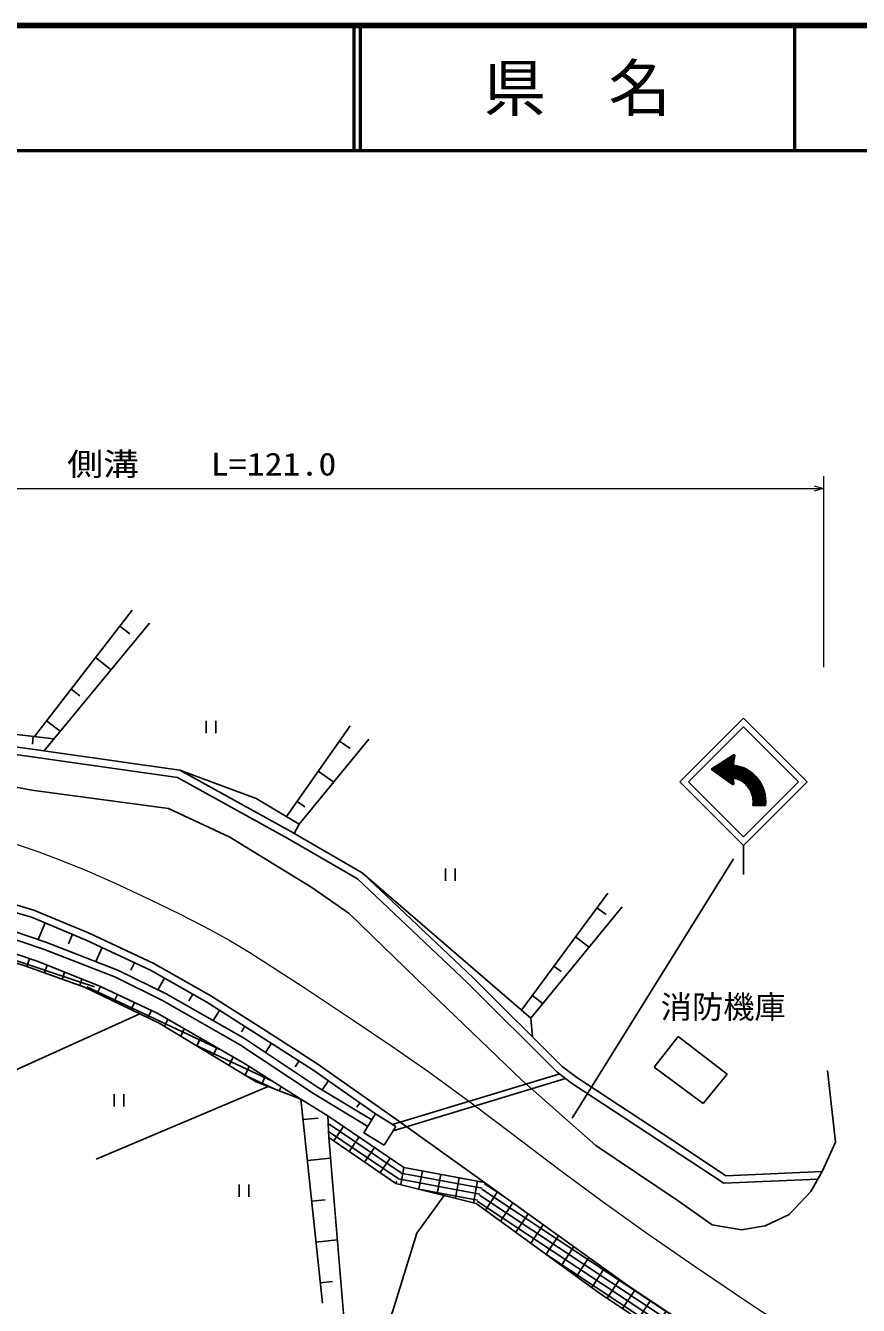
# Model space of a CAD drawing. Units: millimetres, scale not verified. Extents: x 40000 to 680000, y 20000 to 380000.
# Drawn here: x 271496 to 338123, y 277571 to 380000 of the extents above; entities that cross this region are included whole.
import ezdxf
from ezdxf.enums import TextEntityAlignment as Align

# ---------------------------------------------------------------- set-up
doc = ezdxf.new("R2010")
doc.units = ezdxf.units.MM
doc.header["$LTSCALE"] = 1000
doc.linetypes.add('CHAIN', pattern=[18.5, 12, -1.5, 3.5, -1.5])
for name, color, linetype, lineweight in [('M-BGD', 7, 'Continuous', 25), ('M-BMK', 2, 'CHAIN', 13), ('M-STR-HTXT', 7, 'Continuous', 13), ('M-STR-STRC', 7, 'Continuous', 25), ('M-TTL', 2, 'Continuous', 140), ('M-TTL-LINE', 7, 'Continuous', 50)]:
    doc.layers.add(name, color=color, linetype=linetype, lineweight=lineweight)
doc.layers.add('M-TTL-TXT', color=7, linetype='Continuous')
doc.styles.add('ＭＳ ゴシック', font='')
doc.styles.get('ＭＳ ゴシック').set_extended_font_data('MS Gothic')

msp = doc.modelspace()

# ---------------------------------------------------------------- hatches: boundary and pattern name
at = {"layer": 'M-BGD'}
h = msp.add_hatch(dxfattribs=at)
h.set_pattern_fill('USER', color=256, style=0, pattern_type=2)
h.set_pattern_definition([(341.5734, (267537, 306755), (158.045, 474.365), []), (71.573, (267537, 306755), (-2846.2, 948.3), []), (71.573, (268802, 305806), (-2846.2, 948.3), [])])
h.paths.add_polyline_path([(267537, 306755), (272512, 305097), (277484, 303093), (276215, 303054), (271512, 304712), (266539, 306331)])
h = msp.add_hatch(dxfattribs=at)
h.set_pattern_fill('USER', color=256, style=0, pattern_type=2)
h.set_pattern_definition([(334.799, (277484, 303093), (212.898, 452.41), []), (64.799, (277484, 303093), (-2714.46, 1277.4), []), (64.799, (278629, 302002), (-2714.46, 1277.4), [])])
h.paths.add_polyline_path([(277484, 303093), (282072, 300934), (289013, 296925), (293523, 294072), (289938, 295460), (282190, 300163), (276215, 303054)])
h = msp.add_hatch(dxfattribs=at)
h.set_pattern_fill('USER', color=256, style=0, pattern_type=2)
h.set_pattern_definition([(325.864, (295689, 292735), (280.58, 413.854), []), (55.864, (295689, 292735), (-2483.1, 1683.5), []), (55.864, (296650, 291479), (-2483.1, 1683.5), [])])
h.paths.add_polyline_path([(295689, 292735), (301763, 288617), (301119, 287338), (295758, 291019)])
h = msp.add_hatch(dxfattribs=at)
h.set_pattern_fill('USER', color=256, style=0, pattern_type=2)
h.set_pattern_definition([(349.454, (301763, 288617), (91.513, 491.554), []), (79.454, (301763, 288617), (-2949.3, 549.1), []), (79.454, (303146, 287851), (-2949.3, 549), [])])
h.paths.add_polyline_path([(301763, 288617), (308215, 287416), (307553, 285729), (301119, 287338)])
h = msp.add_hatch(dxfattribs=at)
h.set_pattern_fill('USER', color=256, style=0, pattern_type=2)
h.set_pattern_definition([(326.4966, (327728, 273799), (275.994, 416.926), []), (56.497, (327728, 273799), (-2501.56, 1655.96), []), (56.497, (328702, 272554), (-2501.56, 1655.96), [])])
h.paths.add_polyline_path([(308215, 287416), (319669, 279161), (327728, 273799), (332486, 270649), (337580, 267767), (337848, 266225), (331347, 269174), (325114, 273397), (317406, 278558), (307553, 285729)])
at = {"layer": 'M-STR-STRC'}
h = msp.add_hatch(dxfattribs=at)
h.set_pattern_fill('USER', color=256, style=0, pattern_type=2)
h.set_pattern_definition([(154.1775, (329685, 318177), (-43.5584, -90.0148), [])])
h.paths.add_polyline_path([(330701, 317571), (329684, 317571), (329685, 318177), (329455, 318839), (328866, 319482), (328471, 319692), (328105, 319796), (328162, 319338), (328054, 319273), (326341, 320486), (328127, 321629), (328232, 321559), (328105, 320815), (328846, 320629), (329611, 320184), (330056, 319741), (330465, 319073), (330645, 318528), (330706, 318129)])

# ---------------------------------------------------------------- linework, layer by layer
at = {"layer": 'M-BGD'}
for p, q in [((280022, 333211), (272202, 323093)), ((272967, 321941), (281419, 332177)), ((279044, 331946), (279844, 331328)), ((277089, 329417), (278341, 328450)), ((275134, 326887), (275836, 326345)), ((267127, 323683), (273768, 322911)), ((273179, 324358), (274268, 323517)), ((285949, 324357), (285949, 323357)), ((286717, 323357), (286717, 324357)), ((297462, 323947), (292360, 316702)), ((272108, 323104), (272036, 322489)), ((293390, 316095), (298948, 322881)), ((296611, 322740), (297457, 322145)), ((268127, 322021), (283651, 319819)), ((268210, 322616), (283845, 320397)), ((265991, 319952), (271982, 318805)), ((283651, 319819), (292480, 314940)), ((283845, 320397), (292776, 315462)), ((283845, 320397), (289932, 318131)), ((294911, 320324), (296143, 319457)), ((271982, 318805), (282922, 317339)), ((289932, 318131), (293390, 316095)), ((293210, 317909), (293844, 317463)), ((282922, 317339), (287829, 315045)), ((293390, 316095), (292978, 315345)), ((287829, 315045), (294393, 311030)), ((292480, 314940), (298062, 311714)), ((292776, 315462), (298423, 312198)), ((305094, 312546), (305094, 311546)), ((305861, 311546), (305861, 312546)), ((298062, 311714), (306854, 303397)), ((298423, 312198), (307273, 303827)), ((298423, 312198), (311918, 300553)), ((267047, 310694), (272167, 309203)), ((294393, 311030), (297388, 308927)), ((318068, 310570), (311163, 301205)), ((266894, 310114), (271967, 308636)), ((311918, 300553), (319211, 309472)), ((317205, 309399), (317934, 308862)), ((267922, 308383), (273127, 306649)), ((271967, 308636), (276347, 306815)), ((272167, 309203), (276591, 307364)), ((297388, 308927), (304569, 301980)), ((267769, 307802), (272923, 306084)), ((273062, 308181), (272511, 306854)), ((276591, 307364), (281760, 304928)), ((271512, 304712), (266539, 306331)), ((267537, 306755), (272512, 305097)), ((273127, 306649), (278932, 304380)), ((275252, 307270), (274941, 306521)), ((276347, 306815), (281483, 304395)), ((315479, 307058), (316576, 306249)), ((272923, 306084), (278690, 303830)), ((277631, 306210), (277105, 305094)), ((276215, 303054), (271512, 304712)), ((272512, 305097), (277484, 303093)), ((278932, 304380), (282735, 302511)), ((280199, 305000), (279914, 304394)), ((281483, 304395), (285998, 301829)), ((281760, 304928), (286308, 302343)), ((313752, 304717), (314340, 304283)), ((278690, 303830), (282454, 301981)), ((282612, 303754), (282087, 302830)), ((306854, 303397), (314025, 296226)), ((307273, 303827), (314419, 296680)), ((282190, 300163), (276215, 303054)), ((277484, 303093), (282072, 300934)), ((282735, 302511), (288916, 298975)), ((284870, 302470), (284566, 301936)), ((286308, 302343), (290383, 299759)), ((312026, 302375), (312888, 301740)), ((282454, 301981), (288601, 298464)), ((285998, 301829), (290061, 299253)), ((287014, 301185), (286492, 300362)), ((304569, 301980), (311197, 295607)), ((266695, 294611), (280634, 300916)), ((282072, 300934), (289013, 296925)), ((289938, 295460), (282190, 300163)), ((311918, 300553), (312045, 299055)), ((289045, 299897), (288767, 299458)), ((290061, 299253), (294473, 296427)), ((290383, 299759), (294807, 296926)), ((323708, 299098), (321792, 296636)), ((327629, 296087), (323708, 299098)), ((288601, 298464), (294533, 294531)), ((288916, 298975), (294854, 295038)), ((291164, 298546), (290687, 297801)), ((293370, 297134), (293070, 296666)), ((289013, 296925), (293523, 294072)), ((294473, 296427), (299488, 292900)), ((294807, 296926), (301169, 292452)), ((300928, 292068), (314150, 296084)), ((314025, 296226), (315245, 295307)), ((314419, 296680), (315590, 295798)), ((321792, 296636), (325713, 293717)), ((325713, 293717), (327629, 296087)), ((336285, 290637), (335647, 296372)), ((277133, 289274), (290904, 295086)), ((293523, 294072), (289938, 295460)), ((294854, 295038), (299188, 292412)), ((295727, 295546), (295216, 294819)), ((300896, 291536), (314690, 295725)), ((311197, 295607), (317123, 290382)), ((315245, 295307), (323793, 289697)), ((315590, 295798), (324124, 290198)), ((278584, 294480), (278584, 293480)), ((279352, 293480), (279352, 294480)), ((293523, 294072), (295243, 277738)), ((295689, 292735), (293523, 294072)), ((294533, 294531), (298877, 291898)), ((298235, 293782), (298000, 293449)), ((293695, 292439), (294893, 292565)), ((295758, 291019), (295689, 292735)), ((295689, 292735), (301763, 288617)), ((299488, 292900), (298563, 291393)), ((301119, 291899), (299488, 292900)), ((301169, 292452), (308215, 287416)), ((296959, 276606), (295758, 291019)), ((301119, 287338), (295758, 291019)), ((298563, 291393), (300194, 290391)), ((300194, 290391), (301119, 291899)), ((317123, 290382), (323624, 285984)), ((324124, 290198), (327514, 287949)), ((335265, 288342), (336285, 290637)), ((294039, 289172), (295895, 289368)), ((323793, 289697), (327345, 287341)), ((301763, 288617), (308215, 287416)), ((327514, 287949), (335233, 288287)), ((334309, 286685), (335265, 288342)), ((288590, 287254), (288590, 286254)), ((289357, 286254), (289357, 287254)), ((307553, 285729), (301119, 287338)), ((308215, 287416), (319669, 279161)), ((327345, 287341), (334877, 287671)), ((294383, 285905), (295454, 286018)), ((302809, 283362), (304977, 286373)), ((323624, 285984), (326428, 284009)), ((332588, 284837), (334309, 286685)), ((317406, 278558), (307553, 285729)), ((330676, 283945), (332588, 284837)), ((326428, 284009), (328765, 283626)), ((328765, 283626), (330676, 283945)), ((294727, 282639), (296441, 282819)), ((300061, 274537), (302809, 283362)), ((295071, 279372), (296057, 279476)), ((319669, 279161), (327728, 273799)), ((325114, 273397), (317406, 278558))]:
    msp.add_line(p, q, dxfattribs=at)
at = {"layer": 'M-BMK'}
msp.add_lwpolyline([(270744, 314482), (272552, 313866), (274499, 313134), (276432, 312344), (278945, 311234), (281443, 310065), (283855, 308892), (286237, 307666), (287843, 306772), (289427, 305821), (293611, 303108), (297775, 300342), (300789, 298324), (303767, 296258), (307150, 293773), (310498, 291239), (314042, 288549), (317622, 285907), (321288, 283301), (324997, 280737), (329129, 277938), (333298, 275184)], dxfattribs=at)
at = {"layer": 'M-STR-HTXT'}
for p, q in [((335323, 343940), (335323, 328658)), ((224340, 342940), (335323, 342940))]:
    msp.add_line(p, q, dxfattribs=at)
msp.add_lwpolyline([(334573, 343156), (335323, 342940), (334573, 342726)], dxfattribs=at)
at = {"layer": 'M-STR-STRC'}
for p, q in [((323840, 319475), (328931, 324566)), ((324518, 319475), (328931, 323887)), ((328931, 324566), (334022, 319475)), ((328931, 323887), (333343, 319475)), ((328127, 321629), (326341, 320486)), ((328232, 321559), (328105, 320815)), ((328054, 319273), (326341, 320486)), ((328162, 319338), (328105, 319796)), ((328931, 314384), (323840, 319475)), ((328931, 315063), (324518, 319475)), ((328931, 314384), (334022, 319475)), ((328931, 315063), (333343, 319475)), ((330701, 317571), (329684, 317571)), ((328931, 314384), (328931, 312066)), ((315230, 292562), (328129, 313316))]:
    msp.add_line(p, q, dxfattribs=at)
for centre, radius, start, end in [((328164, 321571), 69, 350.30905, 122.61923), ((327760, 317878), 2957, 354.04449, 83.29681), ((327760, 317878), 1948, 350.93997, 79.79602), ((328094, 319329), 69, 234.68878, 7.12503)]:
    msp.add_arc(centre, radius, start, end, dxfattribs=at)
at = {"layer": 'M-TTL'}
msp.add_line((680000, 380000), (40000, 380000), dxfattribs=at)
at = {"layer": 'M-TTL-LINE'}
for p, q in [((297750, 380000), (297750, 370000)), ((298250, 380000), (298250, 370000)), ((333000, 380000), (333000, 370000)), ((40000, 370000), (680000, 370000))]:
    msp.add_line(p, q, dxfattribs=at)

# ---------------------------------------------------------------- texts
at = {"layer": 'M-BGD', "style": 'ＭＳ ゴシック'}
msp.add_text('消防機庫', height=1833, dxfattribs=at).set_placement((322309, 299992), align=Align.BOTTOM_LEFT)
at = {"layer": 'M-STR-HTXT', "style": 'ＭＳ ゴシック', "width": 1.15}
msp.add_text('側溝\u3000\u3000L=121.0', height=1833, dxfattribs=at).set_placement((274821, 343440), align=Align.BOTTOM_LEFT)
at = {"layer": 'M-TTL-TXT', "style": 'ＭＳ ゴシック'}
msp.add_text('県\u3000名', height=3666, dxfattribs=at).set_placement((315625, 375000), align=Align.MIDDLE_CENTER)

doc.saveas('drawing.dxf')
